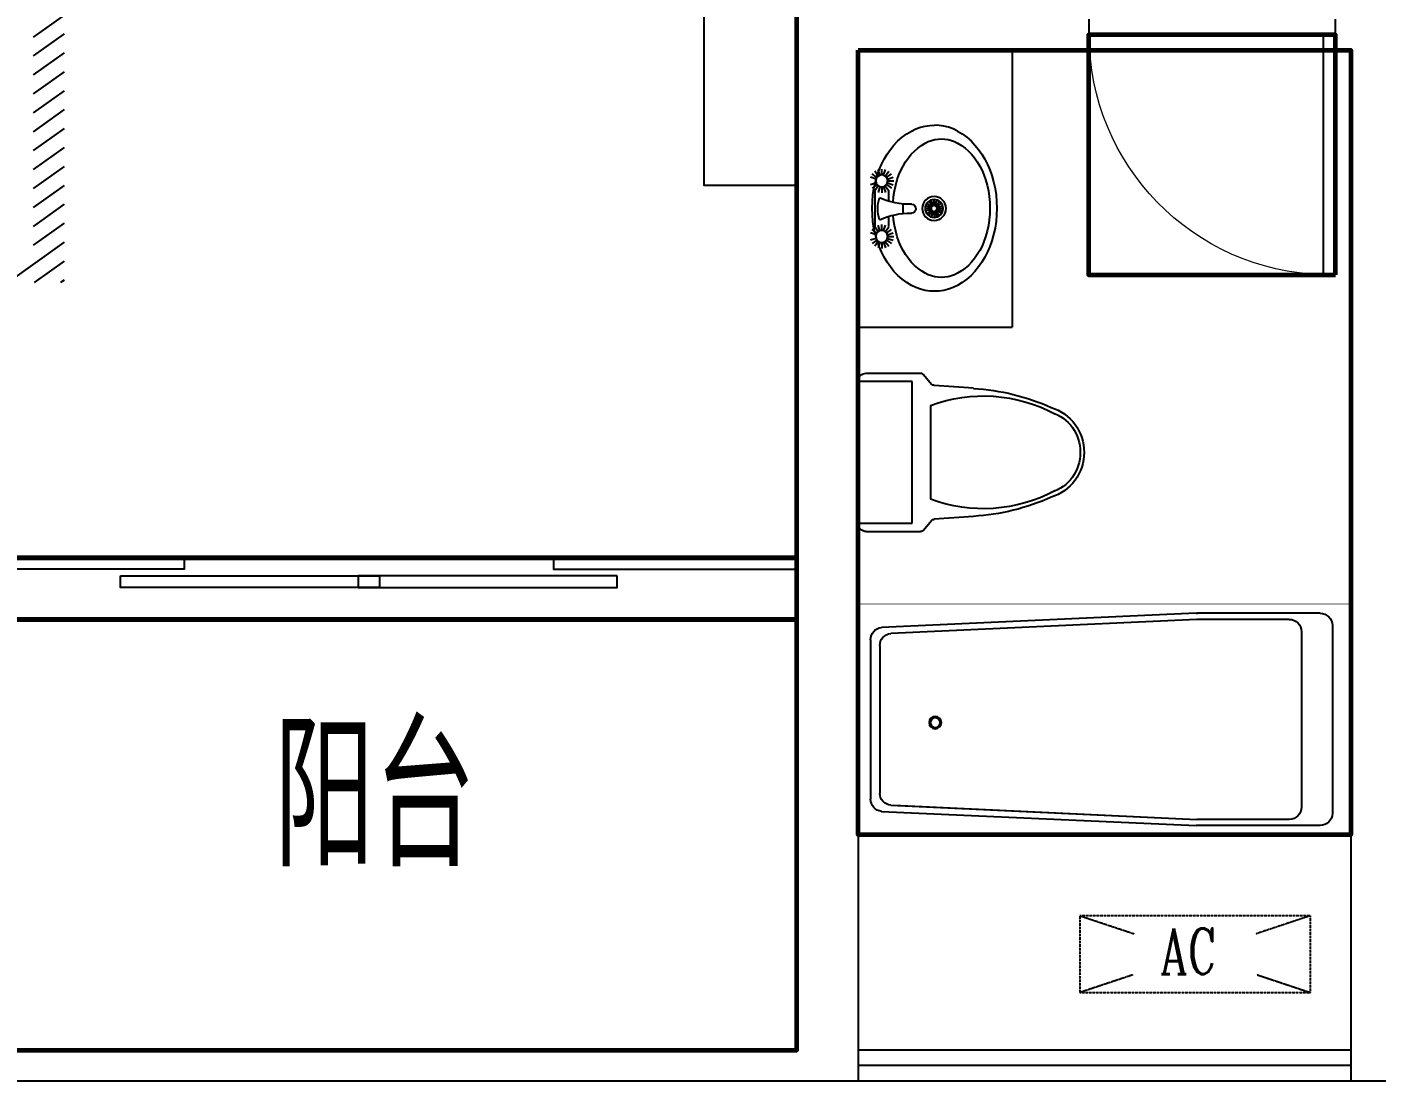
# Model space of a CAD drawing. Extents: x 4841515 to 4876615, y -1283548 to -1262748.
# Drawn here: x 4867915 to 4872300, y -1280648 to -1277223 of the extents above; entities that cross this region are included whole.
import ezdxf

# ---------------------------------------------------------------- set-up
doc = ezdxf.new("R2010")
doc.units = 0
doc.header["$MEASUREMENT"] = 0
doc.linetypes.add('DASH', pattern=[0.35, 0.25, -0.1])
doc.layers.get('0').update_dxf_attribs({"linetype": 'CONTINUOUS'})
for name, color, linetype in [('FURN', 8, 'CONTINUOUS'), ('j', 8, 'CONTINUOUS'), ('J-厨房', 8, 'CONTINUOUS'), ('KTIAO', 124, 'CONTINUOUS'), ('PUB_TEXT', 7, 'CONTINUOUS'), ('WALL', 2, 'CONTINUOUS'), ('WINDOW', 4, 'CONTINUOUS'), ('阳台', 6, 'CONTINUOUS')]:
    doc.layers.add(name, color=color, linetype=linetype)
for name, color, linetype, lineweight in [('GT_卫生间', 5, 'CONTINUOUS', 60), ('GT_客厅', 2, 'CONTINUOUS', 60), ('GT_门', 245, 'CONTINUOUS', 60), ('GT_阳台', 6, 'CONTINUOUS', 60)]:
    doc.layers.add(name, color=color, linetype=linetype, lineweight=lineweight)
doc.styles.add('-黑体', font='simhei.ttf', dxfattribs={"width": 0.8})
doc.styles.add('_ROMANC', font='ROMANC', dxfattribs={"width": 0.6})
doc.styles.add('DIM_FONT', font='SIMPLEX.shx', dxfattribs={"width": 0.8})

# ---------------------------------------------------------------- blocks, each defined once
blk = doc.blocks.new('A$C0A224319')
at = {"layer": 'KTIAO', "linetype": 'DASH'}
for p, q in [((0, 250), (0, 0)), ((750, 250), (0, 250)), ((0, 250), (176.8, 191.1)), ((750, 250), (573.2, 191.1)), ((750, 0), (750, 250)), ((172.2, 57.4), (0, 0)), ((575.5, 58.2), (750, 0)), ((0, 0), (750, 0))]:
    blk.add_line(p, q, dxfattribs=at)
at = {"layer": 'KTIAO', "style": '_ROMANC', "width": 0.7}
blk.add_text('AC', height=148.6, rotation=360, dxfattribs=at).set_placement((261.2, 60))
at = {"layer": 'KTIAO', "style": 'DIM_FONT', "oblique": 360, "width": 0.6, "flags": 9}
for tag in ['YSIZE', 'XSIZE']:
    blk.add_attdef(tag, (0, 0), '', height=0.5, rotation=360, dxfattribs=at)
blk = doc.blocks.new('沙发001')
for p, q in [((-1274.3, -2220.5), (-1405.5, -2037.3)), ((-1335.8, -2220.5), (-1405.5, -2123.2)), ((-1212.7, -2220.5), (-1284.4, -2120.5)), ((-1151.2, -2220.5), (-1222.9, -2120.5)), ((-1089.7, -2220.5), (-1161.4, -2120.5)), ((-1028.2, -2220.5), (-1099.9, -2120.5)), ((-966.7, -2220.5), (-1038.3, -2120.5)), ((-905.2, -2220.5), (-976.8, -2120.5)), ((-843.6, -2220.5), (-915.3, -2120.5)), ((-782.1, -2220.5), (-853.8, -2120.5)), ((-720.6, -2220.5), (-792.3, -2120.5)), ((-659.1, -2220.5), (-730.8, -2120.5)), ((-597.6, -2220.5), (-669.2, -2120.5)), ((-536.1, -2220.5), (-607.7, -2120.5)), ((-1397.3, -2220.5), (-1405.5, -2209))]:
    blk.add_line(p, q)
blk = doc.blocks.new('M_E10')
for p, q in [((-700, -30), (-302.2, -30)), ((-297.8, -30.2), (724.3, -76.1)), ((-740, -70), (-740, -680)), ((-600, -50), (-300, -50)), ((-300, -50), (694.6, -95.9)), ((-640, -90), (-640, -660)), ((760, -115.9), (760, -634.1)), ((730, -135.6), (730, -614.4)), ((694.6, -654.1), (-300, -700)), ((684.7, -654.2), (-300, -700)), ((-600, -700), (-300, -700)), ((724.3, -673.9), (-297.8, -719.8)), ((-700, -720), (-302.2, -720))]:
    blk.add_line(p, q)
at = {"const_width": 1.5}
for points in [[(-800, 0), (800, 0)], [(-800, -750), (-800, 0)], [(800, 0), (800, -750)], [(800, -750), (-800, -750)]]:
    blk.add_lwpolyline(points, dxfattribs=at)
for radius in [20, 16]:
    blk.add_circle((550, -385.5), radius)
for centre, start, end in [((-700, -70), 90, 180), ((-302.2, -70), 83.7966, 90), ((-600, -90), 90, 180), ((720, -115.9), 0, 83.7966), ((690, -135.6), 0, 83.3675), ((690, -614.4), 276.6325, 0), ((720, -634.1), 276.2034, 0), ((-700, -680), 180, 270), ((-600, -660), 180, 270), ((-302.2, -680), 270, 276.2034)]:
    blk.add_arc(centre, 40, start, end)
at = {"width": 0.8, "flags": 9}
for tag in ['XSIZE', 'YSIZE']:
    blk.add_attdef(tag, (0, 0), '', height=0.5, dxfattribs=at)
blk = doc.blocks.new('toilet20')
at = {"layer": 'j'}
for p, q in [((-231.8, 0), (231.8, 0)), ((230.2, 0), (230.2, -174.6)), ((-257.2, -25.4), (-257.2, -202.3)), ((-230.2, -174.6), (-230.2, 0)), ((257.2, -25.4), (257.2, -202.3)), ((230.2, -174.6), (-230.2, -174.6)), ((-252.6, -212), (-221.8, -237.7)), ((252.6, -212), (221.8, -237.7)), ((-208, -374.7), (-217.3, -246.5)), ((-152.4, -235), (152.4, -235)), ((208, -374.7), (217.3, -246.5))]:
    blk.add_line(p, q, dxfattribs=at)
for centre, radius, start, end in [((231.8, -25.4), 25.4, 0, 90), ((-231.8, -25.4), 25.4, 90, 180), ((-244.5, -202.3), 12.7, 180, 230.1944), ((244.5, -202.3), 12.7, 309.8056, 0), ((-230, -247.4), 12.7, 4.1704, 50.1944), ((309.5, -406.6), 492.7, 159.6179, 208.0402), ((-309.5, -406.6), 492.7, 331.9598, 20.3821), ((230, -247.4), 12.7, 129.8056, 175.8296), ((531.5, -327.1), 741, 183.6819, 203.8813), ((-531.5, -327.1), 741, 336.1187, 356.3181), ((0, -580), 153.5, 197.8712, 270), ((-2.1, -586.4), 134.4, 197.6294, 270.8997), ((0, -580), 153.5, 270, 342.1288), ((2.1, -586.4), 134.4, 269.1003, 342.3706)]:
    blk.add_arc(centre, radius, start, end, dxfattribs=at)
blk = doc.blocks.new('toilet3')
at = {"layer": 'j'}
for p, q in [((-53.7, 398.8), (-74.8, 394.3)), ((-32.3, 402.1), (-53.7, 398.8)), ((-10.8, 404), (-32.3, 402.1)), ((10.8, 404.7), (-10.8, 404)), ((32.4, 404), (10.8, 404.7)), ((53.9, 402.1), (32.4, 404)), ((75.3, 398.8), (53.9, 402.1)), ((96.4, 394.3), (75.3, 398.8)), ((-164.5, 356.3), (-180.1, 345.4)), ((-148.1, 366.1), (-164.5, 356.3)), ((-131.2, 374.8), (-148.1, 366.1)), ((-113.6, 382.2), (-131.2, 374.8)), ((-112.1, 356.5), (-126.3, 349.2)), ((-95.7, 388.5), (-113.6, 382.2)), ((-97.4, 362.8), (-112.1, 356.5)), ((-82.3, 368), (-97.4, 362.8)), ((-74.8, 394.3), (-95.7, 388.5)), ((-64.1, 373.1), (-82.3, 368)), ((-45.6, 377.1), (-64.1, 373.1)), ((-26.9, 379.9), (-45.6, 377.1)), ((-8.1, 381.6), (-26.9, 379.9)), ((10.8, 382.2), (-8.1, 381.6)), ((29.7, 381.6), (10.8, 382.2)), ((48.5, 379.9), (29.7, 381.6)), ((67.2, 377.1), (48.5, 379.9)), ((85.7, 373.1), (67.2, 377.1)), ((103.9, 368), (85.7, 373.1)), ((117.3, 388.5), (96.4, 394.3)), ((119, 362.8), (103.9, 368)), ((135.3, 382.2), (117.3, 388.5)), ((133.7, 356.5), (119, 362.8)), ((147.9, 349.2), (133.7, 356.5)), ((152.8, 374.8), (135.3, 382.2)), ((169.8, 366.1), (152.8, 374.8)), ((186.1, 356.3), (169.8, 366.1)), ((201.7, 345.4), (186.1, 356.3)), ((-219.6, 307), (-230.5, 292.2)), ((-207.6, 320.9), (-219.6, 307)), ((-194.4, 333.7), (-207.6, 320.9)), ((-180.1, 345.4), (-194.4, 333.7)), ((-174.9, 312.5), (-184.5, 301.5)), ((-164.4, 322.6), (-174.9, 312.5)), ((-153.1, 331.9), (-164.4, 322.6)), ((-140, 341), (-153.1, 331.9)), ((-126.3, 349.2), (-140, 341)), ((161.6, 341), (147.9, 349.2)), ((174.7, 331.9), (161.6, 341)), ((186, 322.6), (174.7, 331.9)), ((196.5, 312.5), (186, 322.6)), ((206.1, 301.5), (196.5, 312.5)), ((216, 333.7), (201.7, 345.4)), ((229.2, 320.9), (216, 333.7)), ((241.2, 307), (229.2, 320.9)), ((252.1, 292.2), (241.2, 307)), ((-240, 276.5), (-246.8, 262.5)), ((-230.5, 292.2), (-240, 276.5)), ((-205.5, 267.4), (-209.3, 257.1)), ((-200.7, 277.2), (-205.5, 267.4)), ((-193.1, 289.7), (-200.7, 277.2)), ((-184.5, 301.5), (-193.1, 289.7)), ((214.7, 289.7), (206.1, 301.5)), ((222.3, 277.2), (214.7, 289.7)), ((227.1, 267.4), (222.3, 277.2)), ((230.9, 257.1), (227.1, 267.4)), ((261.6, 276.5), (252.1, 292.2)), ((261.6, 276.5), (268.4, 262.5)), ((-256.1, 233), (-258.4, 217.7)), ((-252.2, 248), (-256.1, 233)), ((-246.8, 262.5), (-252.2, 248)), ((-213.6, 235.6), (-214.2, 224.7)), ((-214.2, 224.7), (-213.6, 213.7)), ((-212, 246.5), (-213.6, 235.6)), ((-209.3, 257.1), (-212, 246.5)), ((4.2, 208.7), (-7.2, 224.4)), ((6.9, 210.1), (0.9, 228.6)), ((9.9, 210.5), (9.9, 230)), ((13, 210.1), (19, 228.6)), ((15.7, 208.7), (27.1, 224.4)), ((233.6, 246.5), (230.9, 257.1)), ((235.2, 235.6), (233.6, 246.5)), ((235.8, 224.7), (235.2, 235.6)), ((235.2, 213.7), (235.8, 224.7)), ((268.4, 262.5), (273.8, 248)), ((273.8, 248), (277.7, 233)), ((277.7, 233), (280, 217.7)), ((-258.4, 217.7), (-259.2, 202.2)), ((-259.2, 202.2), (-258.4, 186.7)), ((-258.4, 186.7), (-256.1, 171.4)), ((-213.6, 213.7), (-212, 202.9)), ((-212, 202.9), (-209.3, 192.3)), ((-209.3, 192.3), (-205.5, 182)), ((-205.5, 182), (-200.7, 172.1)), ((0.2, 200.8), (-19.2, 200.8)), ((0.7, 203.8), (-17.8, 209.8)), ((0.7, 197.8), (-17.8, 191.8)), ((2.1, 206.5), (-13.7, 218)), ((2.1, 195.1), (-13.7, 183.7)), ((4.2, 192.9), (-7.2, 177.2)), ((6.9, 191.6), (0.9, 173.1)), ((9.9, 191.1), (9.9, 171.6)), ((13, 191.6), (19, 173.1)), ((15.7, 192.9), (27.1, 177.2)), ((17.8, 206.5), (33.6, 218)), ((17.8, 195.1), (33.6, 183.7)), ((19.2, 203.8), (37.7, 209.8)), ((19.2, 197.8), (37.7, 191.8)), ((19.7, 200.8), (39.1, 200.8)), ((222.3, 172.1), (227.1, 182)), ((227.1, 182), (230.9, 192.3)), ((230.9, 192.3), (233.6, 202.9)), ((233.6, 202.9), (235.2, 213.7)), ((277.7, 171.4), (280, 186.7)), ((280, 217.7), (280.8, 202.2)), ((280, 186.7), (280.8, 202.2)), ((-256.1, 171.4), (-252.2, 156.4)), ((-252.2, 156.4), (-246.8, 141.8)), ((-246.8, 141.8), (-240, 127.9)), ((-200.7, 172.1), (-193.1, 159.7)), ((-193.1, 159.7), (-184.5, 147.9)), ((-184.5, 147.9), (-174.9, 136.9)), ((-174.9, 136.9), (-164.4, 126.7)), ((186, 126.7), (196.5, 136.9)), ((196.5, 136.9), (206.1, 147.9)), ((206.1, 147.9), (214.7, 159.7)), ((214.7, 159.7), (222.3, 172.1)), ((261.6, 127.9), (268.4, 141.8)), ((268.4, 141.8), (273.8, 156.4)), ((273.8, 156.4), (277.7, 171.4)), ((-240, 127.9), (-230.5, 112.2)), ((-230.5, 112.2), (-219.6, 97.3)), ((-219.6, 97.3), (-207.6, 83.4)), ((-164.4, 126.7), (-153.1, 117.5)), ((-153.1, 117.5), (-140, 108.3)), ((-140, 108.3), (-126.3, 100.1)), ((-126.3, 100.1), (-112.1, 92.8)), ((-112.1, 92.8), (-97.4, 86.6)), ((24.6, 99.4), (-6.6, 99.4)), ((119, 86.6), (133.7, 92.8)), ((133.7, 92.8), (147.9, 100.1)), ((147.9, 100.1), (161.6, 108.3)), ((161.6, 108.3), (174.7, 117.5)), ((174.7, 117.5), (186, 126.7)), ((229.2, 83.4), (241.2, 97.3)), ((241.2, 97.3), (252.1, 112.2)), ((252.1, 112.2), (261.6, 127.9)), ((-207.6, 83.4), (-194.4, 70.6)), ((-194.4, 70.6), (-180.1, 59)), ((-180.1, 59), (-164.5, 48.1)), ((-164.5, 48.1), (-148.1, 38.3)), ((-97, 42.3), (-112.7, 53.7)), ((-92.7, 46.6), (-104.1, 62.3)), ((-97.4, 86.6), (-82.3, 81.3)), ((-87.2, 49.3), (-93.2, 67.8)), ((-82.3, 81.3), (-64.1, 76.2)), ((-81.2, 50.3), (-81.2, 69.7)), ((-75.2, 49.3), (-69.2, 67.8)), ((-69.8, 46.6), (-58.3, 62.3)), ((-65.5, 42.3), (-49.7, 53.7)), ((-64.1, 76.2), (-45.6, 72.3)), ((-15.7, 52.8), (-49.1, 52.8)), ((-45.6, 72.3), (-26.9, 69.4)), ((-26.9, 69.4), (-11.6, 68.1)), ((29.8, 67.7), (48.5, 69.4)), ((67.1, 52.8), (33.7, 52.8)), ((48.5, 69.4), (67.2, 72.3)), ((67.2, 72.3), (85.7, 76.2)), ((83.5, 42.3), (67.8, 53.7)), ((87.8, 46.6), (76.4, 62.3)), ((85.7, 76.2), (103.9, 81.3)), ((93.2, 49.3), (87.2, 67.8)), ((99.3, 50.3), (99.3, 69.7)), ((103.9, 81.3), (119, 86.6)), ((105.3, 49.3), (111.3, 67.8)), ((110.7, 46.6), (122.1, 62.3)), ((115, 42.3), (130.7, 53.7)), ((169.8, 38.3), (186.1, 48.1)), ((186.1, 48.1), (201.7, 59)), ((201.7, 59), (216, 70.6)), ((216, 70.6), (229.2, 83.4)), ((-148.1, 38.3), (-131.2, 29.6)), ((-131.2, 29.6), (-113.6, 22.1)), ((-100.7, 30.8), (-120.1, 30.8)), ((-99.7, 36.8), (-118.2, 42.9)), ((-99.7, 24.8), (-118.2, 18.8)), ((-113.6, 22.1), (-95.7, 15.8)), ((-97, 19.4), (-112.7, 7.9)), ((-92.7, 15.1), (-104.1, -0.7)), ((-95.7, 15.8), (-74.8, 10)), ((-87.2, 12.3), (-93.2, -6.2)), ((-75.2, 12.3), (-69.2, -6.2)), ((-74.8, 10), (-53.7, 5.5)), ((-69.8, 15.1), (-58.3, -0.7)), ((-65.5, 19.4), (-49.7, 7.9)), ((-62.7, 36.8), (-44.2, 42.9)), ((-62.7, 24.8), (-44.2, 18.8)), ((-61.8, 30.8), (-42.3, 30.8)), ((-53.7, 5.5), (-32.3, 2.3)), ((67.1, 8.9), (-49.1, 8.9)), ((-32.3, 2.3), (-10.8, 0.3)), ((-10.8, 0.3), (10.8, -0.3)), ((10.8, -0.3), (32.4, 0.3)), ((32.4, 0.3), (53.9, 2.3)), ((53.9, 2.3), (75.3, 5.5)), ((79.8, 30.8), (60.3, 30.8)), ((80.7, 36.8), (62.2, 42.9)), ((80.7, 24.8), (62.2, 18.8)), ((83.5, 19.4), (67.8, 7.9)), ((75.3, 5.5), (96.4, 10)), ((87.8, 15.1), (76.4, -0.7)), ((93.2, 12.3), (87.2, -6.2)), ((96.4, 10), (117.3, 15.8)), ((105.3, 12.3), (111.3, -6.2)), ((110.7, 15.1), (122.1, -0.7)), ((115, 19.4), (130.7, 7.9)), ((117.3, 15.8), (135.3, 22.1)), ((117.8, 36.8), (136.3, 42.9)), ((117.8, 24.8), (136.3, 18.8)), ((118.7, 30.8), (138.2, 30.8)), ((135.3, 22.1), (152.8, 29.6)), ((152.8, 29.6), (169.8, 38.3))]:
    blk.add_line(p, q, dxfattribs=at)
for centre, radius in [((9.9, 200.8), 38.9), ((9.9, 200.8), 29.2), ((9.9, 200.8), 9.73), ((-81.2, 30.8), 19.5), ((99.3, 30.8), 19.5)]:
    blk.add_circle(centre, radius, dxfattribs=at)
for centre, radius, start, end in [((9, 127.1), 14.6, 0, 180), ((-245.1, 121.9), 239.6, 335.8374, 1.2386), ((263.1, 121.9), 239.6, 178.7614, 204.1626), ((9, 122.8), 105.1, 250.2486, 289.7514)]:
    blk.add_arc(centre, radius, start, end, dxfattribs=at)
blk = doc.blocks.new('$TCHSYS$DOOR2D')
for p, q in [((0.45, 0.975), (0.5, 0.975)), ((0.45, 0), (0.45, 0.975)), ((0.5, 0), (0.5, 0.975)), ((0.5, 0), (0.45, 0))]:
    blk.add_line(p, q)
at = {"lineweight": 13}
blk.add_arc((0.475, 0), 0.975, 91.4693, 180, dxfattribs=at)

msp = doc.modelspace()

# ---------------------------------------------------------------- linework, layer by layer
at = {"layer": 'FURN'}
msp.add_lwpolyline([(4870415.2, -1277738.1), (4870115.2, -1277738.1), (4870115.2, -1275438.1), (4870415.2, -1275438.1)], close=True, dxfattribs=at)
at = {"layer": 'GT_卫生间'}
msp.add_lwpolyline([(4870615.2, -1277297.6), (4872215.2, -1277297.6), (4872215.2, -1279847.6), (4870615.2, -1279847.6), (4870615.2, -1277297.6)], dxfattribs=at)
at = {"layer": 'GT_客厅'}
msp.add_lwpolyline([(4870415.2, -1274347.6), (4865815.2, -1274347.6), (4865815.2, -1278947.6), (4870415.2, -1278947.6), (4870415.2, -1274347.6)], dxfattribs=at)
at = {"layer": 'GT_门'}
for points in [[(4872165.2, -1278027.6), (4872165.2, -1277247.6), (4871363.4, -1277247.6), (4871363.4, -1278027.6), (4872145.2, -1278027.6), (4872165.2, -1278027.6)], [(4867635.9, -1278947.6), (4867635.9, -1279147.6), (4870415.2, -1279147.6), (4870415.2, -1278947.6), (4867635.9, -1278947.6)]]:
    msp.add_lwpolyline(points, dxfattribs=at)
at = {"layer": 'GT_阳台'}
msp.add_lwpolyline([(4870415.2, -1279147.6), (4865815.2, -1279147.6), (4865815.2, -1280547.6), (4870415.2, -1280547.6), (4870415.2, -1279147.6)], dxfattribs=at)
at = {"layer": 'J-厨房'}
for p in [(4871115.2, -1277297.6), (4870615.2, -1278197.6)]:
    msp.add_line(p, (4871115.2, -1278197.6), dxfattribs=at)
at = {"layer": 'WALL'}
for p, q in [((4870415.2, -1274347.6), (4870415.2, -1278947.6)), ((4871365.2, -1277297.6), (4871365.2, -1277197.6)), ((4872165.2, -1277297.6), (4872165.2, -1277197.6)), ((4870615.2, -1277297.6), (4871365.2, -1277297.6)), ((4870615.2, -1277297.6), (4870615.2, -1280647.6)), ((4872165.2, -1277297.6), (4872215.2, -1277297.6)), ((4872215.2, -1277297.6), (4872215.2, -1280647.6)), ((4870415.2, -1278947.6), (4870415.2, -1279147.6)), ((4870415.2, -1278947.6), (4870415.2, -1278947.6)), ((4870415.2, -1279147.6), (4865815.2, -1279147.6)), ((4870415.2, -1279147.6), (4870415.2, -1280547.6)), ((4870415.2, -1279147.6), (4870415.2, -1279147.6)), ((4870615.2, -1280647.6), (4870415.2, -1280647.6)), ((4872415.2, -1280647.6), (4872215.2, -1280647.6))]:
    msp.add_line(p, q, dxfattribs=at)
at = {"layer": 'WINDOW'}
for p, q in [((4867635.9, -1279147.6), (4870415.2, -1279147.6)), ((4872215.2, -1279847.6), (4870615.2, -1279847.6)), ((4872215.2, -1280547.6), (4870615.2, -1280547.6)), ((4872215.2, -1280597.6), (4870615.2, -1280597.6)), ((4872215.2, -1280647.6), (4870615.2, -1280647.6))]:
    msp.add_line(p, q, dxfattribs=at)
for points in [[(4867635.9, -1278947.6), (4868425.4, -1278947.6), (4868425.4, -1278984.5), (4867635.9, -1278984.5)], [(4870415.2, -1278947.6), (4869625.6, -1278947.6), (4869625.6, -1278984.5), (4870415.2, -1278984.5)], [(4868218.8, -1279006.6), (4869060, -1279006.6), (4869060, -1279043.5), (4868218.8, -1279043.5)], [(4869832.2, -1279006.6), (4868991, -1279006.6), (4868991, -1279043.5), (4869832.2, -1279043.5)]]:
    msp.add_lwpolyline(points, close=True, dxfattribs=at)
at = {"layer": '阳台', "linetype": 'Continuous'}
for p, q in [((4870415.2, -1280547.6), (4865815.2, -1280547.6)), ((4870415.2, -1280647.6), (4865815.2, -1280647.6))]:
    msp.add_line(p, q, dxfattribs=at)

# ---------------------------------------------------------------- block references
at = {"layer": 'FURN', "extrusion": (0, 0, -1), "xscale": -1, "rotation": 270}
msp.add_blockref('沙发001', (-4865815.2, -1276647.6), dxfattribs=at)
at = {"layer": 'J-厨房', "extrusion": (0, 0, -1), "zscale": -1, "rotation": 90}
msp.add_blockref('toilet3', (-4870660.7, -1277822.3), dxfattribs=at)
at = {"layer": 'J-厨房', "xscale": -1, "rotation": 90}
msp.add_blockref('toilet20', (4870615.2, -1278604.8), dxfattribs=at)
at = {"layer": 'J-厨房', "xscale": -1}
msp.add_blockref('M_E10', (4871415.2, -1279097.6), dxfattribs=at)
at = {"layer": 'KTIAO'}
msp.add_blockref('A$C0A224319', (4871334.6, -1280360.4), dxfattribs=at)
at = {"layer": 'WINDOW', "xscale": -800, "yscale": 800, "zscale": -800, "rotation": 179.9999999999999}
msp.add_blockref('$TCHSYS$DOOR2D', (4871765.2, -1277247.6), dxfattribs=at)

# ---------------------------------------------------------------- texts
at = {"layer": 'PUB_TEXT', "style": '-黑体', "width": 0.6}
msp.add_text('阳台', height=400, dxfattribs=at).set_placement((4868717.4, -1279907.1))

doc.saveas('drawing.dxf')
